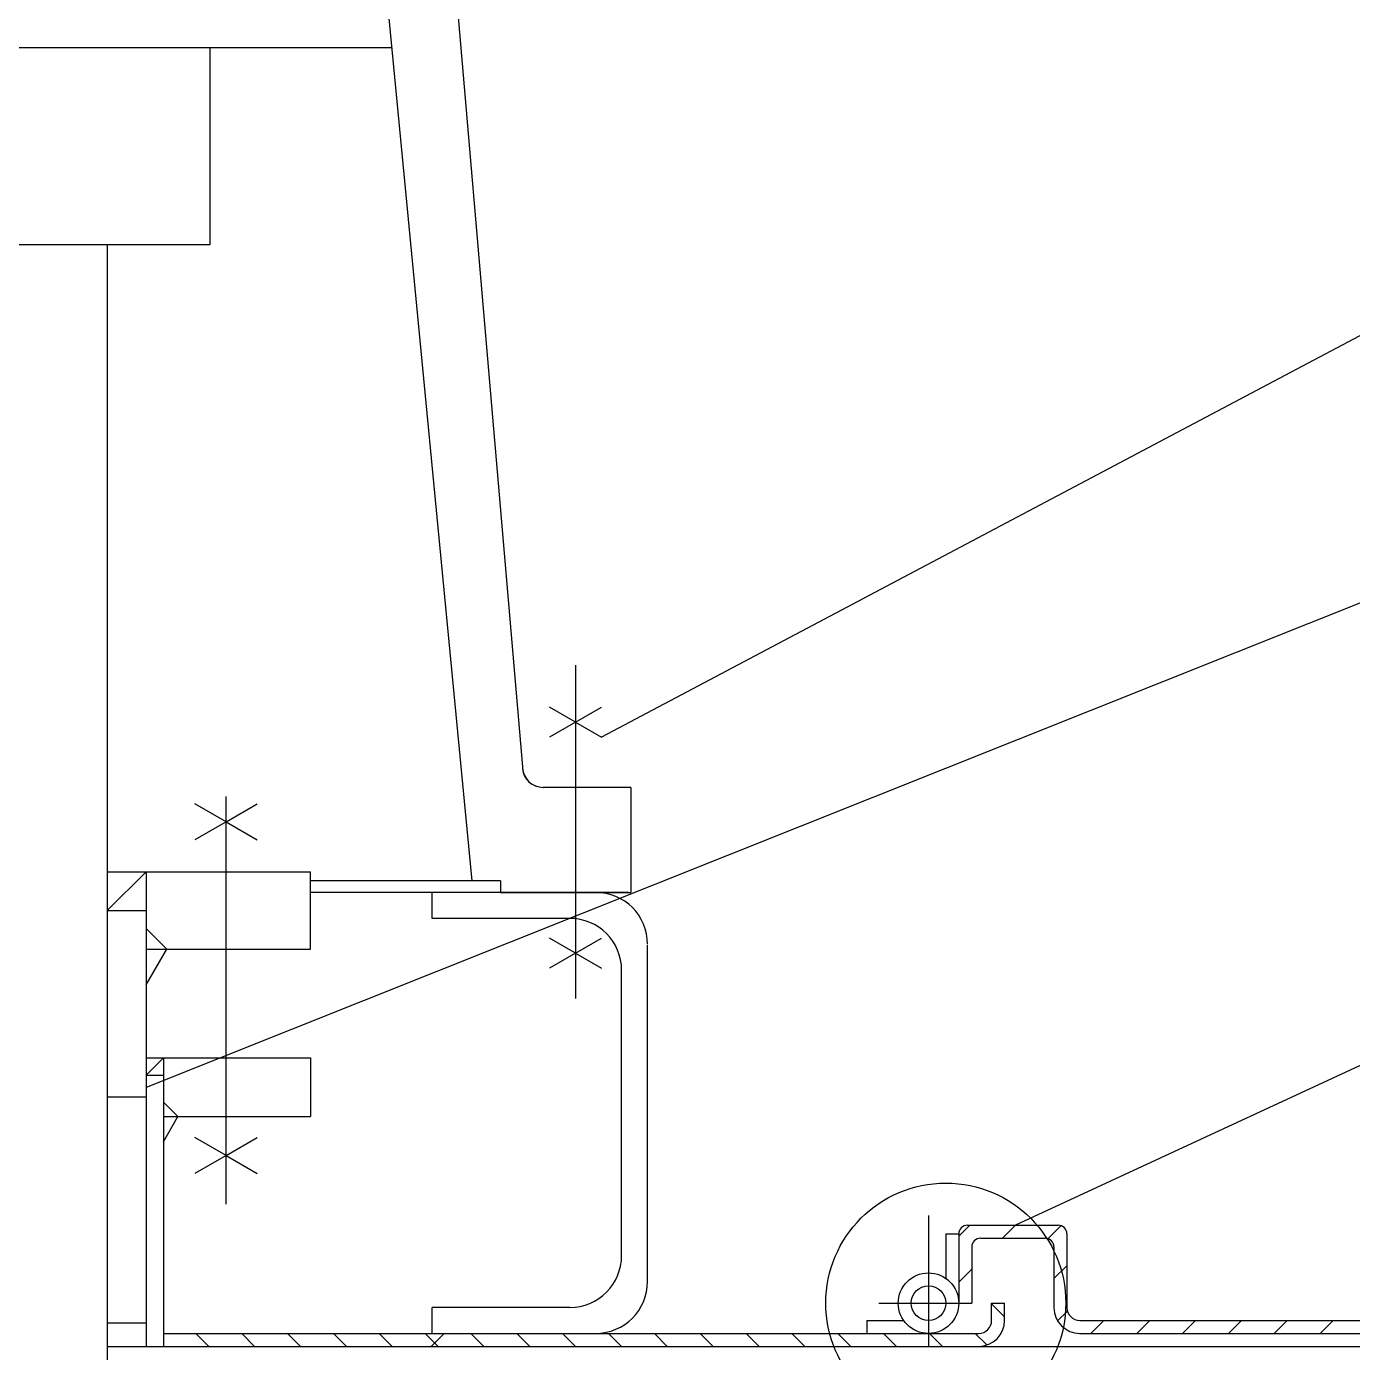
# Model space of a CAD drawing. Extents: x 8095 to 8689, y 0 to 841.
# Drawn here: x 8268.9 to 8320, y 627.6 to 678.7 of the extents above; entities that cross this region are included whole.
import ezdxf

# ---------------------------------------------------------------- set-up
doc = ezdxf.new("R2010")
doc.units = 0
doc.header["$LTSCALE"] = 10
doc.header["$MEASUREMENT"] = 0
doc.layers.add('DIM', color=7, linetype='CONTINUOUS')
pattern_1 = [(45, (687.716, 59.5515), (-0.88388348, 0.88388348), [])]

msp = doc.modelspace()

# ---------------------------------------------------------------- hatches: boundary and pattern name
at = {"layer": 'DIM'}
h = msp.add_hatch(dxfattribs=at)
h.set_pattern_fill('ANSI31', color=256, scale=10, style=0)
h.set_pattern_definition(pattern_1)
h.paths.add_polyline_path([(8355.81115, 628.848), (8352.31115, 628.848), (8352.31115, 628.348), (8355.81115, 628.348)])
h.paths.add_polyline_path([(8349.31115, 628.848), (8334.97782, 628.848), (8334.97782, 628.348), (8349.31115, 628.348)])
h.paths.add_polyline_path([(8334.97782, 628.848), (8309.47782, 628.848, -0.41421356), (8308.97782, 629.348), (8308.97782, 632.18133, 0.41421356), (8308.64449, 632.51467), (8305.14449, 632.51467, 0.41421356), (8304.81115, 632.18133), (8304.81115, 629.51467), (8305.31115, 629.51467), (8305.31115, 631.68133, -0.41421356), (8305.64449, 632.01467), (8308.14449, 632.01467, -0.41421356), (8308.47782, 631.68133), (8308.47782, 629.348, 0.41421356), (8309.47782, 628.348), (8334.97782, 628.348)])
h = msp.add_hatch(dxfattribs=at)
h.set_pattern_fill('ANSI31', color=256, scale=10, style=0)
h.set_pattern_definition(pattern_1)
h.paths.add_polyline_path([(8191.47782, 627.848), (8183.31115, 627.848), (8179.81115, 627.848), (8179.81115, 626.01467), (8183.31115, 626.01467), (8188.31115, 626.01467, -0.41421356), (8189.64449, 624.68133), (8189.64449, 615.68133), (8191.47782, 615.68133)])
h.paths.add_polyline_path([(8349.31115, 627.848), (8344.14449, 627.848), (8344.14449, 615.68133), (8345.47782, 615.68133), (8345.47782, 624.68133, -0.41421356), (8346.81115, 626.01467), (8349.31115, 626.01467)])
h.paths.add_polyline_path([(8355.81115, 627.848), (8352.31115, 627.848), (8352.31115, 626.01467), (8355.81115, 626.01467)])

# ---------------------------------------------------------------- linework, layer by layer
for p, q in [((8280.05984, 707.96449), (8286.04215, 645.79244)), ((8396.04254, 706.91954), (8291.0335, 651.33269)), ((8283.18251, 706.34958), (8287.98404, 650.19094)), ((8396.04254, 686.73987), (8273.47782, 637.82675)), ((8267.81115, 677.93052), (8282.94977, 677.93052)), ((8275.93787, 677.93052), (8275.93787, 670.31232)), ((8396.04254, 673.84551), (8306.99819, 632.51467)), ((8275.93787, 670.31232), (8267.81115, 670.31232)), ((8271.97782, 670.31232), (8271.97782, 647.68133)), ((8290.03338, 654.1068), (8290.03338, 641.25574)), ((8290.03338, 651.91011), (8289.03326, 652.48753)), ((8290.03338, 651.91011), (8291.0335, 652.48753)), ((8290.03338, 651.91011), (8289.03326, 651.33269)), ((8290.03338, 651.91011), (8291.0335, 651.33269)), ((8292.16671, 649.40007), (8288.78726, 649.40007)), ((8292.16671, 649.40007), (8292.16671, 645.348)), ((8276.56115, 648.06704), (8275.36101, 648.75994)), ((8276.56115, 633.3335), (8276.56115, 649.05181)), ((8276.56115, 648.06704), (8277.7613, 648.75994)), ((8276.56115, 648.06704), (8275.36101, 647.37414)), ((8276.56115, 648.06704), (8277.7613, 647.37414)), ((8271.97782, 647.68133), (8271.97782, 592.43276)), ((8271.97782, 646.148), (8273.3325, 646.148)), ((8273.47782, 646.148), (8271.97782, 644.648)), ((8273.3325, 646.148), (8279.81115, 646.148)), ((8273.47782, 646.148), (8273.47782, 627.848)), ((8279.81115, 643.16724), (8279.81115, 646.148)), ((8287.14449, 645.79244), (8279.81115, 645.79244)), ((8287.14449, 645.79244), (8287.14449, 645.348)), ((8290.81115, 645.348), (8279.81115, 645.348)), ((8284.51115, 644.348), (8284.51115, 645.348)), ((8287.14449, 645.348), (8292.16671, 645.348)), ((8292.07831, 645.348), (8288.34098, 645.348)), ((8271.97782, 644.648), (8273.47782, 644.648)), ((8289.81115, 644.348), (8284.51115, 644.348)), ((8274.27407, 643.16724), (8273.47782, 643.96349)), ((8273.47782, 641.78809), (8274.27407, 643.16724)), ((8273.47782, 643.16724), (8279.81115, 643.16724)), ((8290.03338, 643.01213), (8289.03326, 643.58955)), ((8290.03338, 643.01213), (8291.0335, 643.58955)), ((8292.81115, 630.348), (8292.81115, 643.32)), ((8290.03338, 643.01213), (8289.03326, 642.43471)), ((8290.03338, 643.01213), (8291.0335, 642.43471)), ((8291.81115, 631.348), (8291.81115, 642.348)), ((8274.14449, 638.9695), (8273.47782, 638.30283)), ((8273.47782, 638.9695), (8279.81115, 638.9695)), ((8274.14449, 638.9695), (8274.14449, 634.80283)), ((8279.81115, 638.9695), (8279.81115, 636.70661)), ((8273.47782, 638.30283), (8274.14449, 638.30283)), ((8273.47782, 637.45365), (8271.97782, 637.45365)), ((8274.70635, 636.70661), (8274.14449, 637.26847)), ((8274.14449, 636.70661), (8279.81115, 636.70661)), ((8274.14449, 635.73344), (8274.70635, 636.70661)), ((8276.56115, 635.21098), (8275.36101, 635.90389)), ((8276.56115, 635.21098), (8277.7613, 635.90389)), ((8274.14449, 635.048), (8274.14449, 627.848)), ((8276.56115, 635.21098), (8275.36101, 634.51808)), ((8276.56115, 635.21098), (8277.7613, 634.51808)), ((8303.64449, 632.89442), (8303.64449, 627.848)), ((8305.14449, 632.51467), (8308.64449, 632.51467)), ((8304.31115, 632.18133), (8304.31115, 630.47209)), ((8304.31115, 632.18133), (8304.81115, 632.18133)), ((8304.81115, 632.18133), (8304.81115, 629.51467)), ((8305.64449, 632.01467), (8308.14449, 632.01467)), ((8308.97782, 632.18133), (8308.97782, 629.348)), ((8305.31115, 631.68133), (8305.31115, 629.51467)), ((8308.47782, 631.68133), (8308.47782, 629.348)), ((8284.51115, 628.348), (8284.51115, 629.348)), ((8289.81115, 629.348), (8284.51115, 629.348)), ((8301.7293, 629.51467), (8304.81115, 629.51467)), ((8304.81115, 629.51467), (8305.31115, 629.51467)), ((8306.0775, 628.848), (8306.0775, 629.51467)), ((8306.0775, 629.51467), (8306.5775, 629.51467)), ((8306.5775, 628.98656), (8306.0775, 629.48656)), ((8306.5775, 628.848), (8306.5775, 629.51467)), ((8301.26184, 628.848), (8302.68706, 628.848)), ((8301.26184, 628.848), (8301.26184, 628.348)), ((8309.47782, 628.848), (8355.81115, 628.848)), ((8273.47782, 628.73804), (8271.97782, 628.73804)), ((8274.14449, 628.348), (8305.5775, 628.348)), ((8275.89625, 627.848), (8275.39625, 628.348)), ((8277.66402, 627.848), (8277.16402, 628.348)), ((8279.43179, 627.848), (8278.93179, 628.348)), ((8281.19955, 627.848), (8280.69955, 628.348)), ((8282.96732, 627.848), (8282.46732, 628.348)), ((8284.73509, 627.848), (8284.23509, 628.348)), ((8284.47479, 627.848), (8284.97479, 628.348)), ((8286.50286, 627.848), (8286.00286, 628.348)), ((8288.27062, 627.848), (8287.77062, 628.348)), ((8290.03839, 627.848), (8289.53839, 628.348)), ((8291.80616, 627.848), (8291.30616, 628.348)), ((8293.57392, 627.848), (8293.07392, 628.348)), ((8295.34169, 627.848), (8294.84169, 628.348)), ((8297.10946, 627.848), (8296.60946, 628.348)), ((8298.87722, 627.848), (8298.37722, 628.348)), ((8300.64499, 627.848), (8300.14499, 628.348)), ((8302.41276, 627.848), (8301.91276, 628.348)), ((8304.18053, 627.848), (8303.68053, 628.348)), ((8305.89616, 627.90013), (8305.44829, 628.348)), ((8309.47782, 628.348), (8349.31115, 628.348)), ((8271.97782, 627.848), (8349.31115, 627.848))]:
    msp.add_line(p, q, dxfattribs=at)
for centre, radius in [((8304.31115, 629.51467), 4.62603), ((8303.64449, 629.51467), 1.16667), ((8303.64449, 629.51467), 0.66667)]:
    msp.add_circle(centre, radius, dxfattribs=at)
for centre, radius, start, end in [((8288.78726, 650.20338), 0.80331, 180.886974, 270), ((8288.78355, 650.20338), 0.80331, 186.398195, 270), ((8290.81115, 643.348), 2, 0, 90), ((8289.81115, 642.348), 2, 0, 90), ((8305.14449, 632.18133), 0.33333, 90, 180), ((8308.64449, 632.18133), 0.33333, 360, 90), ((8305.64449, 631.68133), 0.33333, 90, 180), ((8308.14449, 631.68133), 0.33333, 0, 90), ((8289.81115, 631.348), 2, 270, 0), ((8290.81115, 630.348), 2, 270, 0), ((8309.47782, 629.348), 1, 180, 270), ((8309.47782, 629.348), 0.5, 180, 270), ((8305.5775, 628.848), 0.5, 270, 0), ((8305.5775, 628.848), 1, 270, 0)]:
    msp.add_arc(centre, radius, start, end, dxfattribs=at)

doc.saveas('drawing.dxf')
